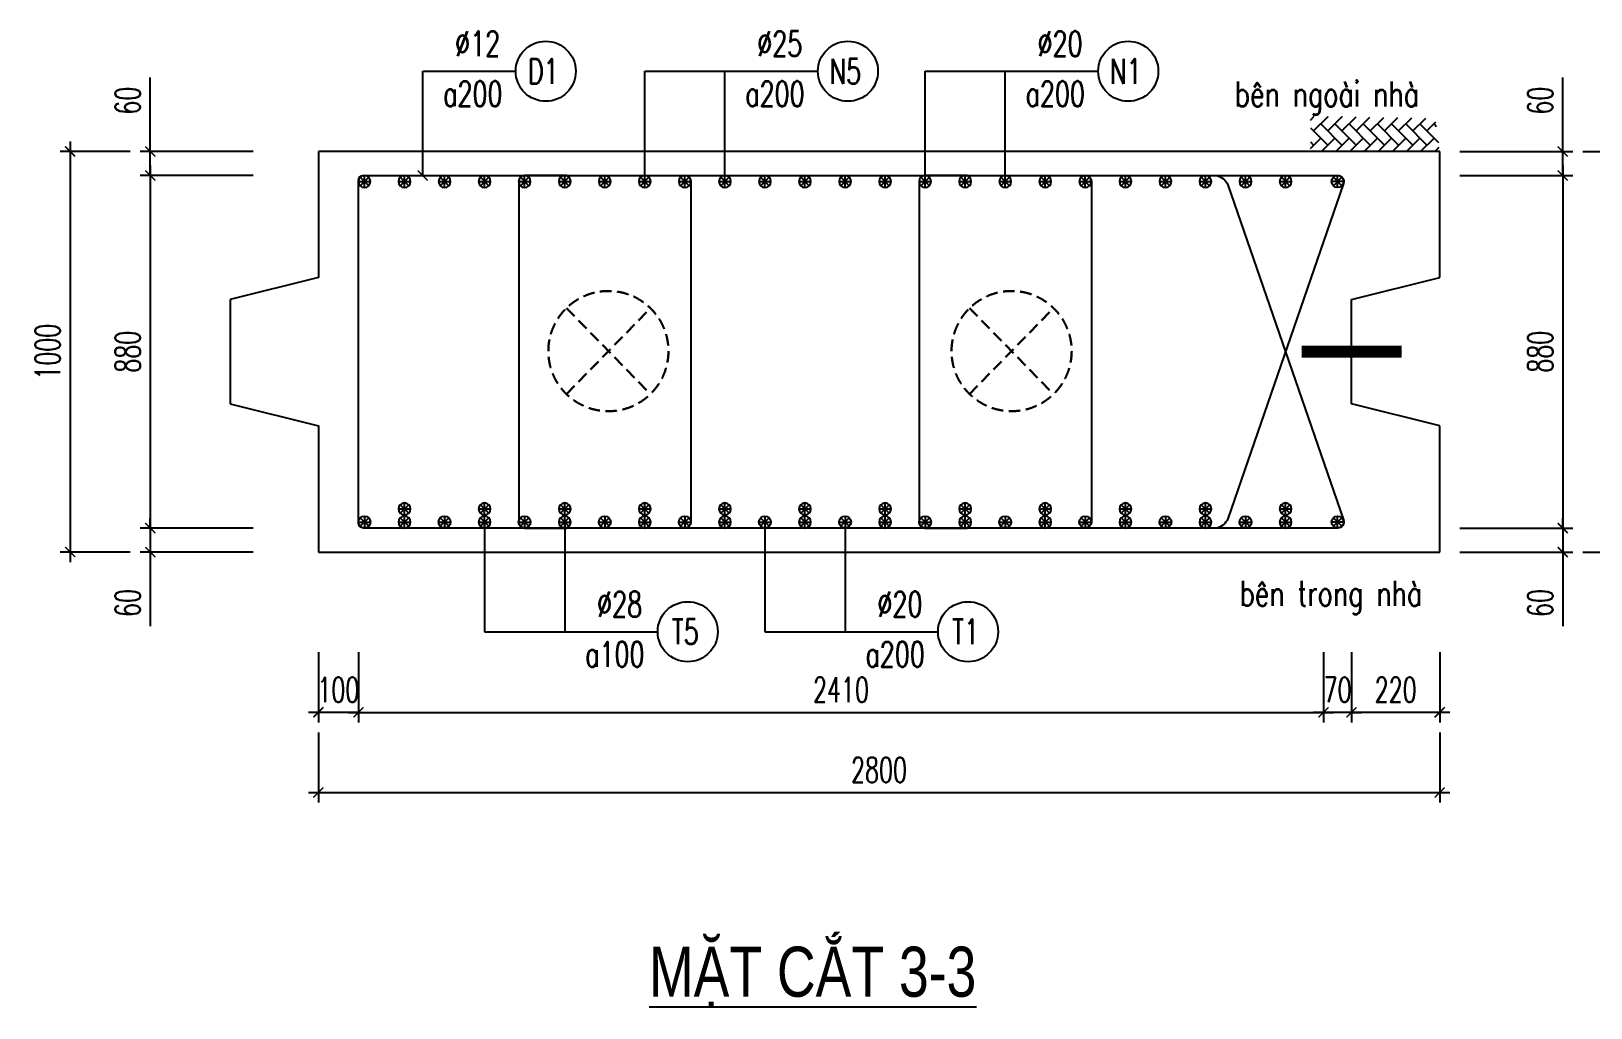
# Model space of a CAD drawing. Header units: millimetres. Extents: x -143483 to 1166745, y -1448440 to -1202244.
# Drawn here: x 178778 to 194356, y -1235911 to -1226160 of the extents above; entities that cross this region are included whole.
import ezdxf
from ezdxf.enums import TextEntityAlignment as Align

# ---------------------------------------------------------------- set-up
doc = ezdxf.new("R2010")
doc.units = ezdxf.units.MM
doc.header["$LTSCALE"] = 30
doc.header["$PDMODE"] = 3
doc.linetypes.add('DASHED', pattern=[19.05, 12.7, -6.35])
doc.layers.get('0').update_dxf_attribs({"lineweight": 9})
doc.layers.get('Defpoints').update_dxf_attribs({"lineweight": 9})
for name, color, linetype in [('ccu11-Cotthep', 9, 'Continuous'), ('ccu11-Dim', 8, 'Continuous'), ('ccu11-Hatch', 8, 'Continuous'), ('ccu11-Text', 31, 'Continuous'), ('ccu11-Thay', 7, 'Continuous'), ('ccu11-Thep', 4, 'Continuous'), ('ccu11-Thep doc', 4, 'Continuous'), ('ccu11-Thepdai', 6, 'Continuous')]:
    doc.layers.add(name, color=color, linetype=linetype)
doc.layers.add('ccu11-Khuat', color=9, linetype='DASHED', lineweight=30)
doc.layers.add('Vicom_thep doc', color=1, linetype='Continuous', lineweight=35)
doc.styles.add('ccu11-dim', font='vnsimli.shx', dxfattribs={"width": 0.65, "bigfont": 'bigfont.shx'})
doc.styles.add('ccu11-VnAvH-B', font='VHAVANB.TTF')
doc.styles.add('ccu11-vnsimli', font='vnsimli.shx', dxfattribs={"width": 0.8, "bigfont": 'vns.shx'})
doc.styles.add('ccu11-vnsimple', font='vnsimple.shx', dxfattribs={"bigfont": 'bigfont.shx'})
doc.styles.add('ccu11_simli', font='vnsimli.shx', dxfattribs={"width": 0.8})
doc.dimstyles.new('ccu11-100', dxfattribs={"dimscale": 100, "dimtxt": 2.5, "dimasz": 1, "dimexe": 1, "dimexo": 2, "dimgap": 1, "dimtad": 1, "dimdec": 0, "dimdsep": 46, "dimtxsty": 'ccu11-dim', "dimblk": 'ARCHTICK', "dimcen": -1, "dimdle": 1, "dimclrd": 256, "dimclre": 256, "dimclrt": 3, "dimadec": 0, "dimazin": 2, "dimtfac": 0.1, "dimtdec": 0, "dimtmove": 0, "dimatfit": 1, "dimldrblk": 'ARCHTICK', "dimfxl": 0, "dimtvp": 0.833333, "dimtolj": 1, "dimtzin": 12, "dimarcsym": 0})
doc.dimstyles.new('ccu11-100x4', dxfattribs={"dimscale": 100, "dimtxt": 2.5, "dimasz": 1, "dimexe": 1, "dimexo": 2, "dimgap": 1, "dimtad": 1, "dimdec": 0, "dimlfac": 0.25, "dimdsep": 46, "dimtxsty": 'ccu11-dim', "dimblk": 'ARCHTICK', "dimcen": -1, "dimdle": 1, "dimclrd": 256, "dimclre": 256, "dimclrt": 3, "dimadec": 0, "dimazin": 2, "dimtfac": 0.1, "dimtdec": 0, "dimtmove": 0, "dimatfit": 1, "dimldrblk": 'ARCHTICK', "dimfxl": 0, "dimtvp": 0.833333, "dimtolj": 1, "dimtzin": 12, "dimarcsym": 0})

# ---------------------------------------------------------------- blocks, each defined once
blk = doc.blocks.new('MCT')
at = {"ltscale": 0.005}
for p, q in [((-0.49, 0), (0.49, 0)), ((0.35, -0.35), (-0.35, 0.35)), ((-0.35, -0.35), (0.35, 0.35)), ((0, -0.49), (0, 0.49))]:
    blk.add_line(p, q, dxfattribs=at)
blk.add_circle((0, 0), 0.492, dxfattribs=at)
blk = doc.blocks.new('*U2313')
at = {"layer": 'ccu11-Thep doc', "xscale": -121.9200000001001, "yscale": 121.9200000001001, "zscale": 121.92, "rotation": 270}
blk.add_blockref('MCT', (0, 0), dxfattribs=at)
blk = doc.blocks.new('*U2314')
at = {"layer": 'ccu11-Thep doc', "color": 0, "linetype": 'ByBlock', "lineweight": -2, "transparency": 16777216}
for p in [(0, 0), (800, 0), (1600, 0), (2400, 0), (3200, 0), (4000, 0), (4800, 0), (5600, 0), (6400, 0), (7200, 0), (8000, 0), (8800, 0)]:
    blk.add_blockref('*U2313', p, dxfattribs=at)
blk = doc.blocks.new('*U2315')
at = {"layer": 'ccu11-Thep doc', "xscale": -121.9200000001001, "yscale": 121.9200000001001, "zscale": 121.92, "rotation": 270}
blk.add_blockref('MCT', (0, 0), dxfattribs=at)
blk = doc.blocks.new('*U2316')
at = {"layer": 'ccu11-Thep doc', "color": 0, "linetype": 'ByBlock', "lineweight": -2, "transparency": 16777216}
for p in [(0, 0), (800, 0), (1600, 0), (2400, 0), (3200, 0), (4000, 0), (4800, 0), (5600, 0), (6400, 0), (7200, 0), (8000, 0), (8800, 0)]:
    blk.add_blockref('*U2315', p, dxfattribs=at)
blk = doc.blocks.new('_ARCHTICK')
at = {"color": 0, "linetype": 'ByBlock', "const_width": 0.15}
blk.add_lwpolyline([(-0.5, -0.5), (0.5, 0.5)], dxfattribs=at)
blk = doc.blocks.new('*D2518')
at = {"layer": 'ccu11-Dim', "linetype": 'ByBlock', "lineweight": -2, "ltscale": 30, "transparency": 16777216}
for p, q in [((179967, -1227361), (179967, -1226621)), ((180995, -1227361), (179867, -1227361)), ((179967, -1227601), (179967, -1227361)), ((180995, -1227601), (179867, -1227601)), ((179967, -1227601), (179967, -1227701))]:
    blk.add_line(p, q, dxfattribs=at)
at = {"layer": 'Defpoints', "color": 0, "linetype": 'ByBlock', "ltscale": 30, "transparency": 16777216}
for p in [(181195, -1227361), (179967, -1227601), (181195, -1227601)]:
    blk.add_point(p, dxfattribs=at)
at = {"layer": 'ccu11-Dim', "linetype": 'ByBlock', "lineweight": -2, "ltscale": 30, "transparency": 16777216, "xscale": 100, "yscale": 100, "zscale": 100}
for p, rotation in [((179967, -1227361), 270), ((179967, -1227601), 90)]:
    blk.add_blockref('_ARCHTICK', p, dxfattribs=dict(at, rotation=rotation))
at = {"layer": 'ccu11-Dim', "color": 3, "linetype": 'ByBlock', "ltscale": 30, "transparency": 16777216, "insert": (179742, -1226853), "char_height": 250, "attachment_point": 5, "rotation": 90, "style": 'ccu11-dim'}
blk.add_mtext('\\A1;60', dxfattribs=at)
blk = doc.blocks.new('*D2519')
at = {"layer": 'ccu11-Dim', "linetype": 'ByBlock', "lineweight": -2, "ltscale": 30, "transparency": 16777216}
for p, q in [((179967, -1227501), (179967, -1231221)), ((180995, -1227601), (179867, -1227601)), ((180995, -1231121), (179867, -1231121))]:
    blk.add_line(p, q, dxfattribs=at)
at = {"layer": 'Defpoints', "color": 0, "linetype": 'ByBlock', "ltscale": 30, "transparency": 16777216}
for p in [(181195, -1227601), (179967, -1231121), (181195, -1231121)]:
    blk.add_point(p, dxfattribs=at)
at = {"layer": 'ccu11-Dim', "linetype": 'ByBlock', "lineweight": -2, "ltscale": 30, "transparency": 16777216, "xscale": 100, "yscale": 100, "zscale": 100}
for p, rotation in [((179967, -1227601), 90), ((179967, -1231121), 270)]:
    blk.add_blockref('_ARCHTICK', p, dxfattribs=dict(at, rotation=rotation))
at = {"layer": 'ccu11-Dim', "color": 3, "linetype": 'ByBlock', "ltscale": 30, "transparency": 16777216, "insert": (179742, -1229361), "char_height": 250, "attachment_point": 5, "rotation": 90, "style": 'ccu11-dim'}
blk.add_mtext('\\A1;880', dxfattribs=at)
blk = doc.blocks.new('*D2520')
at = {"layer": 'ccu11-Dim', "linetype": 'ByBlock', "lineweight": -2, "ltscale": 30, "transparency": 16777216}
for p, q in [((180995, -1231121), (179867, -1231121)), ((179967, -1231121), (179967, -1231021)), ((179967, -1231121), (179967, -1231361)), ((180995, -1231361), (179867, -1231361)), ((179967, -1231361), (179967, -1232100))]:
    blk.add_line(p, q, dxfattribs=at)
at = {"layer": 'Defpoints', "color": 0, "linetype": 'ByBlock', "ltscale": 30, "transparency": 16777216}
for p in [(179967, -1231121), (181195, -1231121), (181195, -1231361)]:
    blk.add_point(p, dxfattribs=at)
at = {"layer": 'ccu11-Dim', "linetype": 'ByBlock', "lineweight": -2, "ltscale": 30, "transparency": 16777216, "xscale": 100, "yscale": 100, "zscale": 100}
for p, rotation in [((179967, -1231121), 270), ((179967, -1231361), 90)]:
    blk.add_blockref('_ARCHTICK', p, dxfattribs=dict(at, rotation=rotation))
at = {"layer": 'ccu11-Dim', "color": 3, "linetype": 'ByBlock', "ltscale": 30, "transparency": 16777216, "insert": (179742, -1231869), "char_height": 250, "attachment_point": 5, "rotation": 90, "style": 'ccu11-dim'}
blk.add_mtext('\\A1;60', dxfattribs=at)
blk = doc.blocks.new('*D2521')
at = {"layer": 'ccu11-Dim', "linetype": 'ByBlock', "lineweight": -2, "ltscale": 30, "transparency": 16777216}
for p, q in [((179767, -1227361), (179067, -1227361)), ((179167, -1227261), (179167, -1231461)), ((179767, -1231361), (179067, -1231361))]:
    blk.add_line(p, q, dxfattribs=at)
at = {"layer": 'Defpoints', "color": 0, "linetype": 'ByBlock', "ltscale": 30, "transparency": 16777216}
for p in [(179967, -1227361), (179167, -1231361), (179967, -1231361)]:
    blk.add_point(p, dxfattribs=at)
at = {"layer": 'ccu11-Dim', "linetype": 'ByBlock', "lineweight": -2, "ltscale": 30, "transparency": 16777216, "xscale": 100, "yscale": 100, "zscale": 100}
for p, rotation in [((179167, -1227361), 90), ((179167, -1231361), 270)]:
    blk.add_blockref('_ARCHTICK', p, dxfattribs=dict(at, rotation=rotation))
at = {"layer": 'ccu11-Dim', "color": 3, "linetype": 'ByBlock', "ltscale": 30, "transparency": 16777216, "insert": (178942, -1229361), "char_height": 250, "attachment_point": 5, "rotation": 90, "style": 'ccu11-dim'}
blk.add_mtext('\\A1;1000', dxfattribs=at)
blk = doc.blocks.new('*D2522')
at = {"layer": 'ccu11-Dim', "linetype": 'ByBlock', "lineweight": -2, "ltscale": 30, "transparency": 16777216}
for p, q in [((191966, -1232361), (191966, -1233061)), ((192846, -1232361), (192846, -1233061)), ((192946, -1232961), (191866, -1232961))]:
    blk.add_line(p, q, dxfattribs=at)
at = {"layer": 'Defpoints', "color": 0, "linetype": 'ByBlock', "ltscale": 30, "transparency": 16777216}
for p in [(191966, -1232161), (192846, -1232161), (191966, -1232961)]:
    blk.add_point(p, dxfattribs=at)
at = {"layer": 'ccu11-Dim', "linetype": 'ByBlock', "lineweight": -2, "ltscale": 30, "transparency": 16777216, "xscale": 100, "yscale": 100, "zscale": 100, "rotation": 180}
blk.add_blockref('_ARCHTICK', (191966, -1232961), dxfattribs=at)
at = {"layer": 'ccu11-Dim', "linetype": 'ByBlock', "lineweight": -2, "ltscale": 30, "transparency": 16777216, "xscale": 100, "yscale": 100, "zscale": 100}
blk.add_blockref('_ARCHTICK', (192846, -1232961), dxfattribs=at)
at = {"layer": 'ccu11-Dim', "color": 3, "linetype": 'ByBlock', "ltscale": 30, "transparency": 16777216, "insert": (192406, -1232736), "char_height": 250, "attachment_point": 5, "style": 'ccu11-dim'}
blk.add_mtext('\\A1;220', dxfattribs=at)
blk = doc.blocks.new('*D2523')
at = {"layer": 'ccu11-Dim', "linetype": 'ByBlock', "lineweight": -2, "ltscale": 30, "transparency": 16777216}
for p, q in [((181646, -1233161), (181646, -1233861)), ((192846, -1233161), (192846, -1233861)), ((181546, -1233761), (192946, -1233761))]:
    blk.add_line(p, q, dxfattribs=at)
at = {"layer": 'Defpoints', "color": 0, "linetype": 'ByBlock', "ltscale": 30, "transparency": 16777216}
for p in [(181646, -1232961), (192846, -1232961), (192846, -1233761)]:
    blk.add_point(p, dxfattribs=at)
at = {"layer": 'ccu11-Dim', "linetype": 'ByBlock', "lineweight": -2, "ltscale": 30, "transparency": 16777216, "xscale": 100, "yscale": 100, "zscale": 100, "rotation": 180}
blk.add_blockref('_ARCHTICK', (181646, -1233761), dxfattribs=at)
at = {"layer": 'ccu11-Dim', "linetype": 'ByBlock', "lineweight": -2, "ltscale": 30, "transparency": 16777216, "xscale": 100, "yscale": 100, "zscale": 100}
blk.add_blockref('_ARCHTICK', (192846, -1233761), dxfattribs=at)
at = {"layer": 'ccu11-Dim', "color": 3, "linetype": 'ByBlock', "ltscale": 30, "transparency": 16777216, "insert": (187246, -1233536), "char_height": 250, "attachment_point": 5, "style": 'ccu11-dim'}
blk.add_mtext('\\A1;2800', dxfattribs=at)
blk = doc.blocks.new('*D2524')
at = {"layer": 'ccu11-Dim', "linetype": 'ByBlock', "lineweight": -2, "ltscale": 30, "transparency": 16777216}
for p, q in [((191686, -1232361), (191686, -1233061)), ((191966, -1232361), (191966, -1233061)), ((191686, -1232961), (191586, -1232961)), ((191966, -1232961), (191686, -1232961)), ((191966, -1232961), (192066, -1232961))]:
    blk.add_line(p, q, dxfattribs=at)
at = {"layer": 'Defpoints', "color": 0, "linetype": 'ByBlock', "ltscale": 30, "transparency": 16777216}
for p in [(191686, -1232161), (191966, -1232161), (191686, -1232961)]:
    blk.add_point(p, dxfattribs=at)
at = {"layer": 'ccu11-Dim', "linetype": 'ByBlock', "lineweight": -2, "ltscale": 30, "transparency": 16777216, "xscale": 100, "yscale": 100, "zscale": 100}
blk.add_blockref('_ARCHTICK', (191686, -1232961), dxfattribs=at)
at = {"layer": 'ccu11-Dim', "linetype": 'ByBlock', "lineweight": -2, "ltscale": 30, "transparency": 16777216, "xscale": 100, "yscale": 100, "zscale": 100, "rotation": 180}
blk.add_blockref('_ARCHTICK', (191966, -1232961), dxfattribs=at)
at = {"layer": 'ccu11-Dim', "color": 3, "linetype": 'ByBlock', "ltscale": 30, "transparency": 16777216, "insert": (191826, -1232736), "char_height": 250, "attachment_point": 5, "style": 'ccu11-dim'}
blk.add_mtext('\\A1;70', dxfattribs=at)
blk = doc.blocks.new('*D2525')
at = {"layer": 'ccu11-Dim', "linetype": 'ByBlock', "lineweight": -2, "ltscale": 30, "transparency": 16777216}
for p, q in [((182046, -1232361), (182046, -1233061)), ((191686, -1232361), (191686, -1233061)), ((181946, -1232961), (191786, -1232961))]:
    blk.add_line(p, q, dxfattribs=at)
at = {"layer": 'Defpoints', "color": 0, "linetype": 'ByBlock', "ltscale": 30, "transparency": 16777216}
for p in [(182046, -1232161), (191686, -1232161), (191686, -1232961)]:
    blk.add_point(p, dxfattribs=at)
at = {"layer": 'ccu11-Dim', "linetype": 'ByBlock', "lineweight": -2, "ltscale": 30, "transparency": 16777216, "xscale": 100, "yscale": 100, "zscale": 100, "rotation": 180}
blk.add_blockref('_ARCHTICK', (182046, -1232961), dxfattribs=at)
at = {"layer": 'ccu11-Dim', "linetype": 'ByBlock', "lineweight": -2, "ltscale": 30, "transparency": 16777216, "xscale": 100, "yscale": 100, "zscale": 100}
blk.add_blockref('_ARCHTICK', (191686, -1232961), dxfattribs=at)
at = {"layer": 'ccu11-Dim', "color": 3, "linetype": 'ByBlock', "ltscale": 30, "transparency": 16777216, "insert": (186866, -1232736), "char_height": 250, "attachment_point": 5, "style": 'ccu11-dim'}
blk.add_mtext('\\A1;2410', dxfattribs=at)
blk = doc.blocks.new('*D2526')
at = {"layer": 'ccu11-Dim', "linetype": 'ByBlock', "lineweight": -2, "ltscale": 30, "transparency": 16777216}
for p, q in [((181646, -1232361), (181646, -1233061)), ((182046, -1232361), (182046, -1233061)), ((181646, -1232961), (181546, -1232961)), ((182046, -1232961), (181646, -1232961)), ((182046, -1232961), (182146, -1232961))]:
    blk.add_line(p, q, dxfattribs=at)
at = {"layer": 'Defpoints', "color": 0, "linetype": 'ByBlock', "ltscale": 30, "transparency": 16777216}
for p in [(181646, -1232161), (182046, -1232161), (181646, -1232961)]:
    blk.add_point(p, dxfattribs=at)
at = {"layer": 'ccu11-Dim', "linetype": 'ByBlock', "lineweight": -2, "ltscale": 30, "transparency": 16777216, "xscale": 100, "yscale": 100, "zscale": 100}
blk.add_blockref('_ARCHTICK', (181646, -1232961), dxfattribs=at)
at = {"layer": 'ccu11-Dim', "linetype": 'ByBlock', "lineweight": -2, "ltscale": 30, "transparency": 16777216, "xscale": 100, "yscale": 100, "zscale": 100, "rotation": 180}
blk.add_blockref('_ARCHTICK', (182046, -1232961), dxfattribs=at)
at = {"layer": 'ccu11-Dim', "color": 3, "linetype": 'ByBlock', "ltscale": 30, "transparency": 16777216, "insert": (181846, -1232736), "char_height": 250, "attachment_point": 5, "style": 'ccu11-dim'}
blk.add_mtext('\\A1;100', dxfattribs=at)
blk = doc.blocks.new('SHD')
at = {"layer": 'ccu11-Cotthep'}
blk.add_circle((300, 0), 300, dxfattribs=at)
at = {"layer": 'ccu11-Cotthep', "color": 31, "style": 'ccu11_simli', "width": 0.8}
blk.add_attdef('DK', text='', height=250, dxfattribs=at).set_placement((-101, 65), align=Align.BOTTOM_RIGHT)
blk.add_attdef('KH', text='', height=250, dxfattribs=at).set_placement((300, 0), align=Align.MIDDLE)
blk.add_attdef('KC', text='', height=250, dxfattribs=at).set_placement((-101, -142), align=Align.TOP_RIGHT)
blk = doc.blocks.new('*D2527')
at = {"layer": 'ccu11-Dim', "linetype": 'ByBlock', "lineweight": -2, "ltscale": 30, "transparency": 16777216}
for p, q in [((194075, -1227361), (194075, -1226621)), ((193046, -1227361), (194175, -1227361)), ((194075, -1227601), (194075, -1227361)), ((193046, -1227601), (194175, -1227601)), ((194075, -1227601), (194075, -1227701))]:
    blk.add_line(p, q, dxfattribs=at)
at = {"layer": 'Defpoints', "color": 0, "linetype": 'ByBlock', "ltscale": 30, "transparency": 16777216}
for p in [(192846, -1227361), (192846, -1227601), (194075, -1227601)]:
    blk.add_point(p, dxfattribs=at)
at = {"layer": 'ccu11-Dim', "linetype": 'ByBlock', "lineweight": -2, "ltscale": 30, "transparency": 16777216, "xscale": 100, "yscale": 100, "zscale": 100}
for p, rotation in [((194075, -1227361), 270), ((194075, -1227601), 90)]:
    blk.add_blockref('_ARCHTICK', p, dxfattribs=dict(at, rotation=rotation))
at = {"layer": 'ccu11-Dim', "color": 3, "linetype": 'ByBlock', "ltscale": 30, "transparency": 16777216, "insert": (193850, -1226853), "char_height": 250, "attachment_point": 5, "rotation": 90, "style": 'ccu11-dim'}
blk.add_mtext('\\A1;60', dxfattribs=at)
blk = doc.blocks.new('*D2528')
at = {"layer": 'ccu11-Dim', "linetype": 'ByBlock', "lineweight": -2, "ltscale": 30, "transparency": 16777216}
for p, q in [((194075, -1227501), (194075, -1231221)), ((193046, -1227601), (194175, -1227601)), ((193046, -1231121), (194175, -1231121))]:
    blk.add_line(p, q, dxfattribs=at)
at = {"layer": 'Defpoints', "color": 0, "linetype": 'ByBlock', "ltscale": 30, "transparency": 16777216}
for p in [(192846, -1227601), (192846, -1231121), (194075, -1231121)]:
    blk.add_point(p, dxfattribs=at)
at = {"layer": 'ccu11-Dim', "linetype": 'ByBlock', "lineweight": -2, "ltscale": 30, "transparency": 16777216, "xscale": 100, "yscale": 100, "zscale": 100}
for p, rotation in [((194075, -1227601), 90), ((194075, -1231121), 270)]:
    blk.add_blockref('_ARCHTICK', p, dxfattribs=dict(at, rotation=rotation))
at = {"layer": 'ccu11-Dim', "color": 3, "linetype": 'ByBlock', "ltscale": 30, "transparency": 16777216, "insert": (193850, -1229361), "char_height": 250, "attachment_point": 5, "rotation": 90, "style": 'ccu11-dim'}
blk.add_mtext('\\A1;880', dxfattribs=at)
blk = doc.blocks.new('*D2529')
at = {"layer": 'ccu11-Dim', "linetype": 'ByBlock', "lineweight": -2, "ltscale": 30, "transparency": 16777216}
for p, q in [((193046, -1231121), (194175, -1231121)), ((194075, -1231121), (194075, -1231021)), ((194075, -1231121), (194075, -1231361)), ((193046, -1231361), (194175, -1231361)), ((194075, -1231361), (194075, -1232100))]:
    blk.add_line(p, q, dxfattribs=at)
at = {"layer": 'Defpoints', "color": 0, "linetype": 'ByBlock', "ltscale": 30, "transparency": 16777216}
for p in [(192846, -1231121), (194075, -1231121), (192846, -1231361)]:
    blk.add_point(p, dxfattribs=at)
at = {"layer": 'ccu11-Dim', "linetype": 'ByBlock', "lineweight": -2, "ltscale": 30, "transparency": 16777216, "xscale": 100, "yscale": 100, "zscale": 100}
for p, rotation in [((194075, -1231121), 270), ((194075, -1231361), 90)]:
    blk.add_blockref('_ARCHTICK', p, dxfattribs=dict(at, rotation=rotation))
at = {"layer": 'ccu11-Dim', "color": 3, "linetype": 'ByBlock', "ltscale": 30, "transparency": 16777216, "insert": (193850, -1231869), "char_height": 250, "attachment_point": 5, "rotation": 90, "style": 'ccu11-dim'}
blk.add_mtext('\\A1;60', dxfattribs=at)
blk = doc.blocks.new('*D2530')
at = {"layer": 'ccu11-Dim', "linetype": 'ByBlock', "lineweight": -2, "ltscale": 30, "transparency": 16777216}
for p, q in [((194275, -1227361), (194975, -1227361)), ((194875, -1227261), (194875, -1231461)), ((194275, -1231361), (194975, -1231361))]:
    blk.add_line(p, q, dxfattribs=at)
at = {"layer": 'Defpoints', "color": 0, "linetype": 'ByBlock', "ltscale": 30, "transparency": 16777216}
for p in [(194075, -1227361), (194075, -1231361), (194875, -1231361)]:
    blk.add_point(p, dxfattribs=at)
at = {"layer": 'ccu11-Dim', "linetype": 'ByBlock', "lineweight": -2, "ltscale": 30, "transparency": 16777216, "xscale": 100, "yscale": 100, "zscale": 100}
for p, rotation in [((194875, -1227361), 90), ((194875, -1231361), 270)]:
    blk.add_blockref('_ARCHTICK', p, dxfattribs=dict(at, rotation=rotation))
at = {"layer": 'ccu11-Dim', "color": 3, "linetype": 'ByBlock', "ltscale": 30, "transparency": 16777216, "insert": (194650, -1229361), "char_height": 250, "attachment_point": 5, "rotation": 90, "style": 'ccu11-dim'}
blk.add_mtext('\\A1;1000', dxfattribs=at)
blk = doc.blocks.new('ccu11_block_thep')
at = {"layer": 'ccu11-Thep', "color": 3}
for p, q in [((-0.4, 0), (0.4, 0)), ((-0.28, 0.28), (0.28, -0.28)), ((0.28, 0.28), (-0.28, -0.28)), ((0, 0.4), (0, -0.4))]:
    blk.add_line(p, q, dxfattribs=at)
at = {"layer": 'ccu11-Thep', "color": 1, "const_width": 0.0667}
blk.add_lwpolyline([(-0.4, 0, 1), (0.4, 0, 1), (-0.4, 0, 1)], format="xyb", dxfattribs=at)
at = {"layer": 'ccu11-Thep', "color": 1}
blk.add_circle((0, 0), 0.4, dxfattribs=at)
blk = doc.blocks.new('*U2318')
at = {"layer": 'Vicom_thep doc', "xscale": -150, "yscale": 150, "zscale": 150, "rotation": 180}
blk.add_blockref('ccu11_block_thep', (0, 0), dxfattribs=at)
blk = doc.blocks.new('*U2319')
at = {"layer": 'ccu11-Thep doc', "color": 0, "linetype": 'ByBlock', "lineweight": -2, "transparency": 16777216}
for p in [(0, 0), (800, 0), (1600, 0), (2400, 0), (3200, 0), (4000, 0), (4800, 0), (5600, 0), (6400, 0), (7200, 0), (8000, 0), (8800, 0)]:
    blk.add_blockref('*U2318', p, dxfattribs=at)
blk = doc.blocks.new('*U2320')
at = {"layer": 'Vicom_thep doc', "xscale": -150, "yscale": 150, "zscale": 150, "rotation": 180}
blk.add_blockref('ccu11_block_thep', (0, 0), dxfattribs=at)
blk = doc.blocks.new('*U2321')
at = {"layer": 'ccu11-Thep doc', "color": 0, "linetype": 'ByBlock', "lineweight": -2, "transparency": 16777216}
for p in [(0, 0), (800, 0), (1600, 0), (2400, 0), (3200, 0), (4000, 0), (4800, 0), (5600, 0), (6400, 0), (7200, 0), (8000, 0), (8800, 0)]:
    blk.add_blockref('*U2320', p, dxfattribs=at)
blk = doc.blocks.new('*U2322')
at = {"layer": 'Vicom_thep doc', "xscale": -150, "yscale": 150, "zscale": 150, "rotation": 180}
blk.add_blockref('ccu11_block_thep', (0, 0), dxfattribs=at)
blk = doc.blocks.new('*U2323')
at = {"layer": 'ccu11-Thep doc', "color": 0, "linetype": 'ByBlock', "lineweight": -2, "transparency": 16777216}
for p in [(0, 0), (800, 0), (1600, 0), (2400, 0), (3200, 0), (4000, 0), (4800, 0), (5600, 0), (6400, 0), (7200, 0), (8000, 0), (8800, 0)]:
    blk.add_blockref('*U2322', p, dxfattribs=at)

msp = doc.modelspace()

# ---------------------------------------------------------------- hatches: boundary and pattern name
at = {"layer": 'ccu11-Hatch', "ltscale": 10}
h = msp.add_hatch(dxfattribs=at)
h.set_pattern_fill('AR-HBONE', color=256, scale=25, angle=270, style=0)
h.set_pattern_definition([(45, (-3070296.38, 549095.51), (141.4213562, 4e-14), [300, -100]), (315, (-3070225.67, 549166.22), (141.4213562, 4e-14), [300, -100])])
h.paths.add_polyline_path([(191554.12, -1227007.96), (191554.12, -1227360.69), (192846.48, -1227360.69), (192803.62, -1227029.38)])

# ---------------------------------------------------------------- linework, layer by layer
at = {"layer": 'ccu11-Khuat', "ltscale": 0.3}
for p, q in [((184123.9, -1228924.97), (184962.13, -1229783.68)), ((184123.9, -1229783.68), (184962.13, -1228924.97)), ((188151.13, -1228924.97), (188989.37, -1229783.68)), ((188151.13, -1229783.68), (188989.37, -1228924.97))]:
    msp.add_line(p, q, dxfattribs=at)
for centre in [(184543.02, -1229354.32), (188570.25, -1229354.32)]:
    msp.add_circle(centre, 600, dxfattribs=at)
at = {"layer": 'ccu11-Thay'}
for p, q in [((192846.48, -1227360.69), (181646.48, -1227360.69)), ((181646.48, -1227360.69), (181646.48, -1228620.69)), ((192846.48, -1228620.69), (192846.48, -1227360.69)), ((181646.48, -1228620.69), (180766.71, -1228840.69)), ((191966.71, -1228840.69), (192846.48, -1228620.69)), ((180766.71, -1228840.69), (180766.71, -1229880.69)), ((191966.71, -1229880.69), (191966.71, -1228840.69)), ((180766.71, -1229880.69), (181646.48, -1230100.69)), ((192846.48, -1230100.69), (191966.71, -1229880.69)), ((181646.48, -1230100.69), (181646.48, -1231360.69)), ((192846.48, -1231360.69), (192846.48, -1230100.69)), ((181646.48, -1231360.69), (192846.48, -1231360.69))]:
    msp.add_line(p, q, dxfattribs=at)
at = {"layer": 'ccu11-Thep', "const_width": 120}
msp.add_lwpolyline([(191466.48, -1229360.69), (192466.48, -1229360.69)], dxfattribs=at)
at = {"layer": 'ccu11-Thepdai'}
for points in [[(189898.27, -1227600.69), (190618.74, -1227600.69, -0.23620228), (190730.51, -1227693.43), (191884.39, -1231040.19, -0.5204497), (191828, -1231120.69), (182096.48, -1231120.69, -0.41421356), (182046.48, -1231070.69), (182046.48, -1227650.69, -0.41421356), (182096.48, -1227600.69), (191828, -1227600.69, -0.5204497), (191884.39, -1227681.19), (190730.51, -1231027.94, -0.23620228), (190618.74, -1231120.69), (189898.27, -1231120.69)], [(184127.16, -1227600.69), (183707.16, -1227600.69, 0.41421356), (183647.16, -1227660.69), (183647.16, -1231060.69, 0.41421356), (183707.16, -1231120.69), (184127.16, -1231120.69)], [(184887.16, -1227600.69), (185307.16, -1227600.69, -0.41421356), (185367.16, -1227660.69), (185367.16, -1231060.69, -0.41421356), (185307.16, -1231120.69), (184887.16, -1231120.69)], [(188127.16, -1227600.69), (187707.16, -1227600.69, 0.41421356), (187647.16, -1227660.69), (187647.16, -1231060.69, 0.41421356), (187707.16, -1231120.69), (188127.16, -1231120.69)], [(188887.16, -1227600.69), (189307.16, -1227600.69, -0.41421356), (189367.16, -1227660.69), (189367.16, -1231060.69, -0.41421356), (189307.16, -1231120.69), (188887.16, -1231120.69)]]:
    msp.add_lwpolyline(points, format="xyb", dxfattribs=at)

# ---------------------------------------------------------------- block references
at = {"layer": 'ccu11-Cotthep'}
ref = msp.add_blockref('SHD', (183617.16, -1226560.33), dxfattribs=at)
ref.add_attrib('KH', 'D1', dxfattribs={"color": 31, "height": 250, "style": 'ccu11-vnsimple', "width": 0.7}).set_placement((183892.16, -1226560.33), align=Align.MIDDLE_CENTER)
ref.add_attrib('KC', 'a200', dxfattribs={"color": 31, "height": 250, "style": 'ccu11-vnsimple', "width": 0.7}).set_placement((183188.58, -1226660.33), align=Align.TOP_CENTER)
ref.add_attrib('DK', '`12', dxfattribs={"color": 31, "height": 250, "style": 'ccu11-vnsimple', "width": 0.7}).set_placement((183236.37, -1226485.33), align=Align.BOTTOM_CENTER)
ref = msp.add_blockref('SHD', (186635.48, -1226560.33), dxfattribs=at)
ref.add_attrib('KH', 'N5', dxfattribs={"color": 31, "height": 250, "style": 'ccu11-vnsimple', "width": 0.7}).set_placement((186910.48, -1226560.33), align=Align.MIDDLE_CENTER)
ref.add_attrib('KC', 'a200', dxfattribs={"color": 31, "height": 250, "style": 'ccu11-vnsimple', "width": 0.7}).set_placement((186206.9, -1226660.33), align=Align.TOP_CENTER)
ref.add_attrib('DK', '`25', dxfattribs={"color": 31, "height": 250, "style": 'ccu11-vnsimple', "width": 0.7}).set_placement((186254.69, -1226485.33), align=Align.BOTTOM_CENTER)
ref = msp.add_blockref('SHD', (189435.48, -1226560.33), dxfattribs=at)
ref.add_attrib('KH', 'N1', dxfattribs={"color": 31, "height": 250, "style": 'ccu11-vnsimple', "width": 0.7}).set_placement((189710.48, -1226560.33), align=Align.MIDDLE_CENTER)
ref.add_attrib('KC', 'a200', dxfattribs={"color": 31, "height": 250, "style": 'ccu11-vnsimple', "width": 0.7}).set_placement((189006.9, -1226660.33), align=Align.TOP_CENTER)
ref.add_attrib('DK', '`20', dxfattribs={"color": 31, "height": 250, "style": 'ccu11-vnsimple', "width": 0.7}).set_placement((189054.69, -1226485.33), align=Align.BOTTOM_CENTER)
ref = msp.add_blockref('SHD', (185035.48, -1232156.04), dxfattribs=at)
ref.add_attrib('KH', 'T5', dxfattribs={"color": 31, "height": 250, "style": 'ccu11-vnsimple', "width": 0.7}).set_placement((185310.48, -1232156.04), align=Align.MIDDLE_CENTER)
ref.add_attrib('KC', 'a100', dxfattribs={"color": 31, "height": 250, "style": 'ccu11-vnsimple', "width": 0.7}).set_placement((184606.9, -1232256.04), align=Align.TOP_CENTER)
ref.add_attrib('DK', '`28', dxfattribs={"color": 31, "height": 250, "style": 'ccu11-vnsimple', "width": 0.7}).set_placement((184654.69, -1232081.04), align=Align.BOTTOM_CENTER)
ref = msp.add_blockref('SHD', (187835.48, -1232156.04), dxfattribs=at)
ref.add_attrib('KH', 'T1', dxfattribs={"color": 31, "height": 250, "style": 'ccu11-vnsimple', "width": 0.7}).set_placement((188110.48, -1232156.04), align=Align.MIDDLE_CENTER)
ref.add_attrib('KC', 'a200', dxfattribs={"color": 31, "height": 250, "style": 'ccu11-vnsimple', "width": 0.7}).set_placement((187406.9, -1232256.04), align=Align.TOP_CENTER)
ref.add_attrib('DK', '`20', dxfattribs={"color": 31, "height": 250, "style": 'ccu11-vnsimple', "width": 0.7}).set_placement((187454.69, -1232081.04), align=Align.BOTTOM_CENTER)
at = {"layer": 'ccu11-Thep doc'}
for name, p in [('*U2314', (182106.48, -1227660.69)), ('*U2319', (182506.48, -1227660.69)), ('*U2323', (182506.48, -1230930.58)), ('*U2321', (182506.48, -1231060.69))]:
    msp.add_blockref(name, p, dxfattribs=at)
at = {"layer": 'ccu11-Thep doc', "xscale": 121.9200000001001, "yscale": 121.9200000001001, "zscale": 121.9200000001001, "rotation": 90.00000000000001}
for p in [(191826.83, -1227660.69), (191826.83, -1231060.69)]:
    msp.add_blockref('MCT', p, dxfattribs=at)
at = {"layer": 'ccu11-Thep doc', "xscale": -1, "rotation": 180}
msp.add_blockref('*U2316', (182106.48, -1231060.69), dxfattribs=at)

# ---------------------------------------------------------------- texts
at = {"layer": 'ccu11-Text', "linetype": 'Continuous', "style": 'ccu11-vnsimli', "width": 0.75}
for s, p in [('bªn ngoµi nhµ', (191718.88, -1226912.54)), ('bªn trong nhµ', (191759.06, -1231899.15))]:
    msp.add_text(s, height=250, dxfattribs=at).set_placement(p, align=Align.CENTER)
at = {"layer": 'ccu11-Text', "color": 3, "style": 'ccu11-VnAvH-B', "width": 0.8}
msp.add_text('%%UmÆt c¾t 3-3', height=500, dxfattribs=at).set_placement((186583.56, -1235800.49), align=Align.CENTER)

# ---------------------------------------------------------------- dimensions: what is measured, and where the dimension line sits
at = {"layer": 'ccu11-Dim', "linetype": 'ByBlock', "ltscale": 30}
for base, p1, p2, angle, picture, middle in [((179966.71, -1227600.69), (181195.11, -1227360.69), (181195.11, -1227600.69), 90, '*D2518', (179966.71, -1226852.7)), ((194074.87, -1227600.69), (192846.48, -1227360.69), (192846.48, -1227600.69), 90, '*D2527', (194074.87, -1226852.7)), ((179966.71, -1231120.69), (181195.11, -1231360.69), (181195.11, -1231120.69), 270, '*D2520', (179966.71, -1231868.67)), ((194074.87, -1231120.69), (192846.48, -1231360.69), (192846.48, -1231120.69), 270, '*D2529', (194074.87, -1231868.67))]:
    dim = msp.add_linear_dim(base=base, p1=p1, p2=p2, angle=angle, dimstyle='ccu11-100x4', dxfattribs=at)
    dim.commit()
    dim.dimension.update_dxf_attribs({"geometry": picture, "text_midpoint": middle, "dimtype": 160})
for base, p1, p2, picture, middle in [((179166.71, -1231360.69), (179966.71, -1227360.69), (179966.71, -1231360.69), '*D2521', (178941.71, -1229360.69)), ((194874.87, -1231360.69), (194074.87, -1227360.69), (194074.87, -1231360.69), '*D2530', (194649.87, -1229360.69))]:
    dim = msp.add_linear_dim(base=base, p1=p1, p2=p2, angle=90, dimstyle='ccu11-100x4', dxfattribs=at)
    dim.commit()
    dim.dimension.update_dxf_attribs({"geometry": picture, "text_midpoint": middle})
for base, p1, p2, picture, middle in [((179966.71, -1231120.69), (181195.11, -1227600.69), (181195.11, -1231120.69), '*D2519', (179741.71, -1229360.69)), ((194074.87, -1231120.69), (192846.48, -1227600.69), (192846.48, -1231120.69), '*D2528', (193849.87, -1229360.69))]:
    dim = msp.add_linear_dim(base=base, p1=p1, p2=p2, angle=90, dimstyle='ccu11-100x4', override={"dimtmove": 1}, dxfattribs=at)
    dim.commit()
    dim.dimension.update_dxf_attribs({"geometry": picture, "text_midpoint": middle})
for base, p1, p2, picture, middle in [((181646.48, -1232961.04), (182046.48, -1232161.05), (181646.48, -1232161.05), '*D2526', (181846.48, -1232736.04)), ((191686.48, -1232961.04), (191966.48, -1232161.05), (191686.48, -1232161.05), '*D2524', (191826.48, -1232736.04))]:
    dim = msp.add_linear_dim(base=base, p1=p1, p2=p2, dimstyle='ccu11-100x4', override={"dimtix": 1}, dxfattribs=at)
    dim.commit()
    dim.dimension.update_dxf_attribs({"geometry": picture, "text_midpoint": middle})
for base, p1, p2, picture, middle in [((191686.48, -1232961.04), (182046.48, -1232161.05), (191686.48, -1232161.05), '*D2525', (186866.48, -1232736.04)), ((191966.48, -1232961.04), (192846.48, -1232161.05), (191966.48, -1232161.05), '*D2522', (192406.48, -1232736.04)), ((192846.48, -1233761.04), (181646.48, -1232961.04), (192846.48, -1232961.04), '*D2523', (187246.48, -1233536.04))]:
    dim = msp.add_linear_dim(base=base, p1=p1, p2=p2, dimstyle='ccu11-100x4', dxfattribs=at)
    dim.commit()
    dim.dimension.update_dxf_attribs({"geometry": picture, "text_midpoint": middle})

# ---------------------------------------------------------------- leaders
at = {"layer": 'ccu11-Cotthep', "linetype": 'ByBlock', "ltscale": 30}
msp.add_leader([(182688.16, -1227600.69), (182688.16, -1226560.33), (183617.16, -1226560.33)], dimstyle='ccu11-100x4', dxfattribs=at)
at = {"layer": 'ccu11-Cotthep'}
for points in [[(184906.48, -1227660.69), (184906.48, -1226560.33), (186635.48, -1226560.33)], [(185706.48, -1227660.69), (185706.48, -1226560.33), (186635.48, -1226560.33)], [(187706.48, -1227660.69), (187706.48, -1226560.33), (189435.48, -1226560.33)], [(188506.48, -1227660.69), (188506.48, -1226560.33), (189435.48, -1226560.33)], [(183306.48, -1231055.69), (183306.48, -1232156.04), (185035.48, -1232156.04)], [(184106.48, -1231055.69), (184106.48, -1232156.04), (185035.48, -1232156.04)], [(186106.48, -1231055.69), (186106.48, -1232156.04), (187835.48, -1232156.04)], [(186906.48, -1231055.69), (186906.48, -1232156.04), (187835.48, -1232156.04)]]:
    msp.add_leader(points, dimstyle='ccu11-100', override={"dimasz": 1.5, "dimgap": 1, "dimtad": 0, "dimldrblk": 'None', "dimfxl": 3, "dimfxlon": 1, "dimtfill": 1, "dimarcsym": 1}, dxfattribs=at)

doc.saveas('drawing.dxf')
